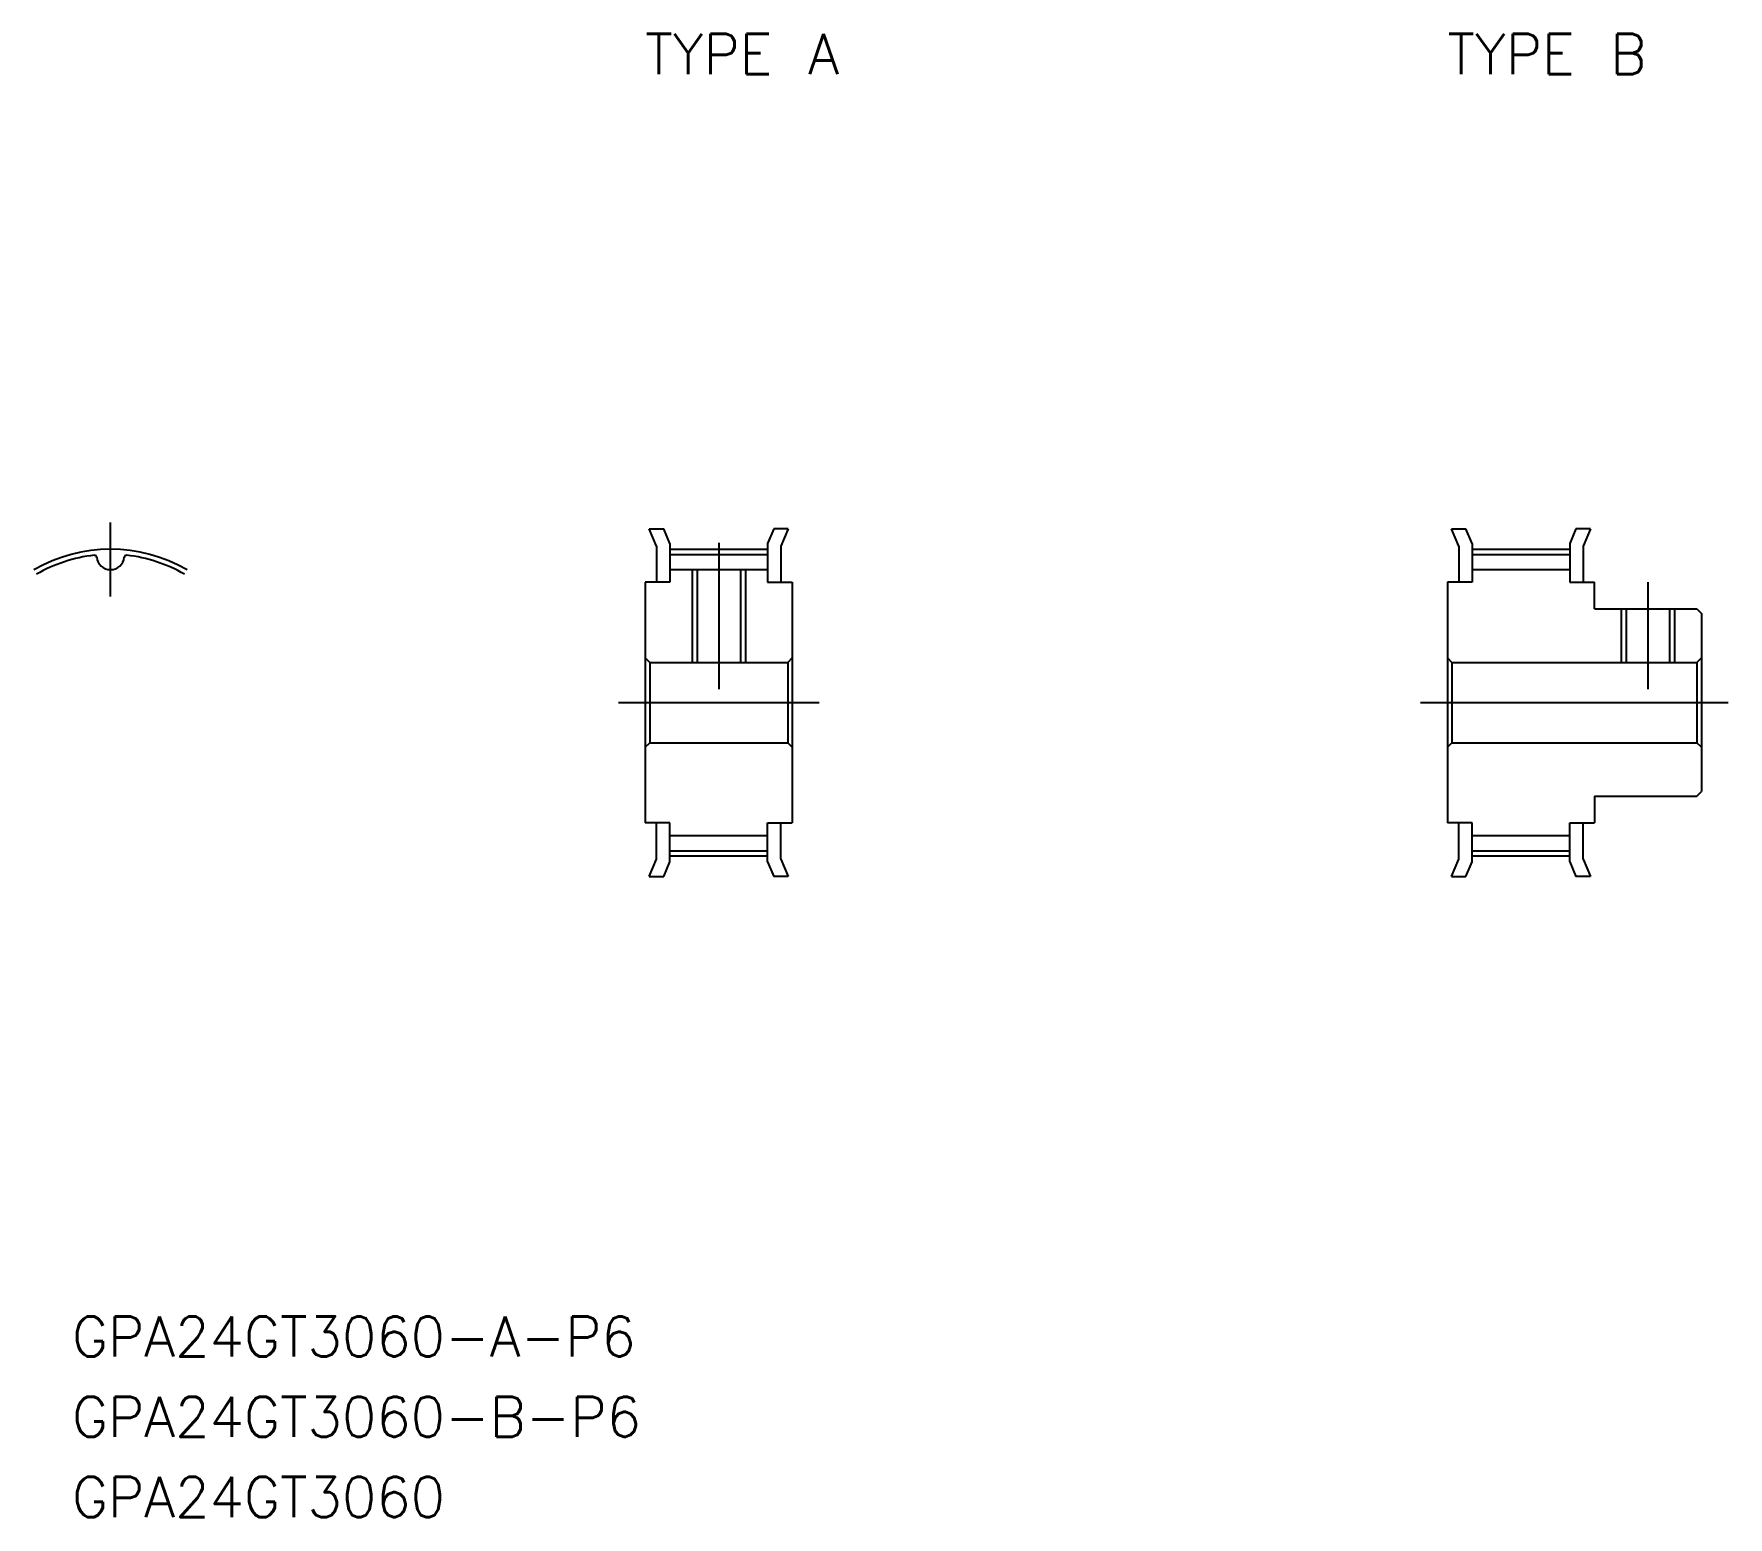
# Model space of a CAD drawing. Extents: x -6 to 121, y -61 to 50.
import ezdxf

# ---------------------------------------------------------------- set-up
doc = ezdxf.new("R2010")
doc.units = 0
doc.linetypes.add('CENTER', pattern=[50.8, 31.75, -6.35, 6.35, -6.35])
doc.layers.get('0').update_dxf_attribs({"linetype": 'CONTINUOUS'})
doc.layers.add('CENTER', color=1, linetype='CONTINUOUS')
doc.styles.get("Standard").update_dxf_attribs({"font": 'txt.shx', "height": 3, "bigfont": 'bigfont.shx'})

msp = doc.modelspace()

# ---------------------------------------------------------------- linework, layer by layer
at = {"color": 7, "linetype": 'CONTINUOUS'}
for p, q in [((40.3, 13), (41.39, 13)), ((40.85, 11.7), (40.3, 13)), ((41.85, 11.9), (41.39, 13)), ((49.61, 13), (49.15, 11.9)), ((50.7, 13), (49.61, 13)), ((50.7, 13), (50.15, 11.7)), ((100.85, 11.7), (100.3, 13)), ((100.3, 13), (101.39, 13)), ((101.85, 11.9), (101.39, 13)), ((109.61, 13), (109.15, 11.9)), ((110.7, 13), (109.61, 13)), ((110.7, 13), (110.15, 11.7)), ((40.85, 11.7), (40.85, 9)), ((41.85, 11.9), (41.85, 9)), ((49.15, 11.9), (49.15, 9)), ((50.15, 11.7), (50.15, 9)), ((100.85, 11.7), (100.85, 9)), ((101.85, 11.9), (101.85, 9)), ((109.15, 11.9), (109.15, 9)), ((110.15, 11.7), (110.15, 9)), ((41.85, 11.08), (49.15, 11.08)), ((101.85, 11.08), (109.15, 11.08)), ((40, 9), (40, -9)), ((41.85, 9), (40, 9)), ((41.85, 9.94), (49.15, 9.94)), ((43.88, 9.94), (43.88, 3)), ((47.12, 9.94), (47.12, 3)), ((49.15, 9), (51, 9)), ((51, 9), (51, -9)), ((100, 9), (100, -9)), ((101.85, 9), (100, 9)), ((101.85, 9.94), (109.15, 9.94)), ((109.15, 9), (111, 9)), ((111, 7), (111, 9)), ((111, 7), (118.66, 7)), ((113.38, 7), (113.38, 3)), ((116.62, 7), (116.62, 3)), ((118.66, 7), (119, 6.66)), ((119, 6.66), (119, -6.66)), ((40, 3.34), (40.34, 3)), ((40.34, 3), (50.66, 3)), ((40.34, 3), (40.34, -3)), ((51, 3.34), (50.66, 3)), ((50.66, 3), (50.66, -3)), ((100, 3.34), (100.34, 3)), ((100.34, 3), (118.66, 3)), ((100.34, 3), (100.34, -3)), ((119, 3.34), (118.66, 3)), ((118.66, 3), (118.66, -3)), ((40, -3.34), (40.34, -3)), ((40.34, -3), (50.66, -3)), ((51, -3.34), (50.66, -3)), ((100, -3.34), (100.34, -3)), ((100.34, -3), (118.66, -3)), ((119, -3.34), (118.66, -3)), ((111, -7), (111, -9)), ((111, -7), (118.66, -7)), ((118.66, -7), (119, -6.66)), ((41.85, -9), (40, -9)), ((40.85, -11.7), (40.85, -9)), ((41.85, -11.9), (41.85, -9)), ((41.85, -9.94), (49.15, -9.94)), ((49.15, -11.9), (49.15, -9)), ((49.15, -9), (51, -9)), ((50.15, -11.7), (50.15, -9)), ((101.85, -9), (100, -9)), ((100.85, -11.7), (100.85, -9)), ((101.85, -11.9), (101.85, -9)), ((101.85, -9.94), (109.15, -9.94)), ((109.15, -9), (111, -9)), ((109.15, -11.9), (109.15, -9)), ((110.15, -11.7), (110.15, -9)), ((41.85, -11.08), (49.15, -11.08)), ((101.85, -11.08), (109.15, -11.08)), ((40.3, -13), (40.85, -11.7)), ((41.39, -13), (41.85, -11.9)), ((49.15, -11.9), (49.61, -13)), ((50.15, -11.7), (50.7, -13)), ((100.3, -13), (100.85, -11.7)), ((101.39, -13), (101.85, -11.9)), ((109.15, -11.9), (109.61, -13)), ((110.15, -11.7), (110.7, -13)), ((40.3, -13), (41.39, -13)), ((50.7, -13), (49.61, -13)), ((100.3, -13), (101.39, -13)), ((110.7, -13), (109.61, -13))]:
    msp.add_line(p, q, dxfattribs=at)
at = {"color": 3, "linetype": 'CONTINUOUS'}
for p, q in [((43.5, 9.94), (43.5, 3)), ((47.5, 9.94), (47.5, 3)), ((113, 7), (113, 3)), ((117, 7), (117, 3))]:
    msp.add_line(p, q, dxfattribs=at)
at = {"color": 7, "linetype": 'CONTINUOUS'}
for centre, radius, start, end in [((0, 0), 11.08, 96.2665, 120), ((-1.19, 10.84), 0.171, 5.8586, 96.2665), ((0, 10.97), 1.03, 185.8586, 354.1414), ((1.19, 10.84), 0.171, 83.7335, 174.1414), ((0, 0), 11.08, 60, 83.7335)]:
    msp.add_arc(centre, radius, start, end, dxfattribs=at)
at = {"layer": 'CENTER', "color": 1, "linetype": 'CENTER'}
for p, q in [((0, 7.94), (0, 13.46)), ((41.85, 11.46), (49.15, 11.46)), ((45.5, 11.94), (45.5, 1)), ((101.85, 11.46), (109.15, 11.46)), ((115, 9), (115, 1)), ((38, 0), (53, 0)), ((98, 0), (121, 0)), ((41.85, -11.46), (49.15, -11.46)), ((101.85, -11.46), (109.15, -11.46))]:
    msp.add_line(p, q, dxfattribs=at)
msp.add_arc((0, 0), 11.46, 60, 120, dxfattribs=at)

# ---------------------------------------------------------------- texts
at = {"color": 7, "linetype": 'CONTINUOUS'}
for s, p in [('TYPE A', (40, 47)), ('TYPE B', (100, 47)), ('GPA24GT3060-A-P6', (-2.88, -48.9)), ('GPA24GT3060-B-P6', (-2.88, -54.9)), ('GPA24GT3060', (-2.88, -60.9))]:
    msp.add_text(s, height=3, dxfattribs=at).set_placement(p)

doc.saveas('drawing.dxf')
